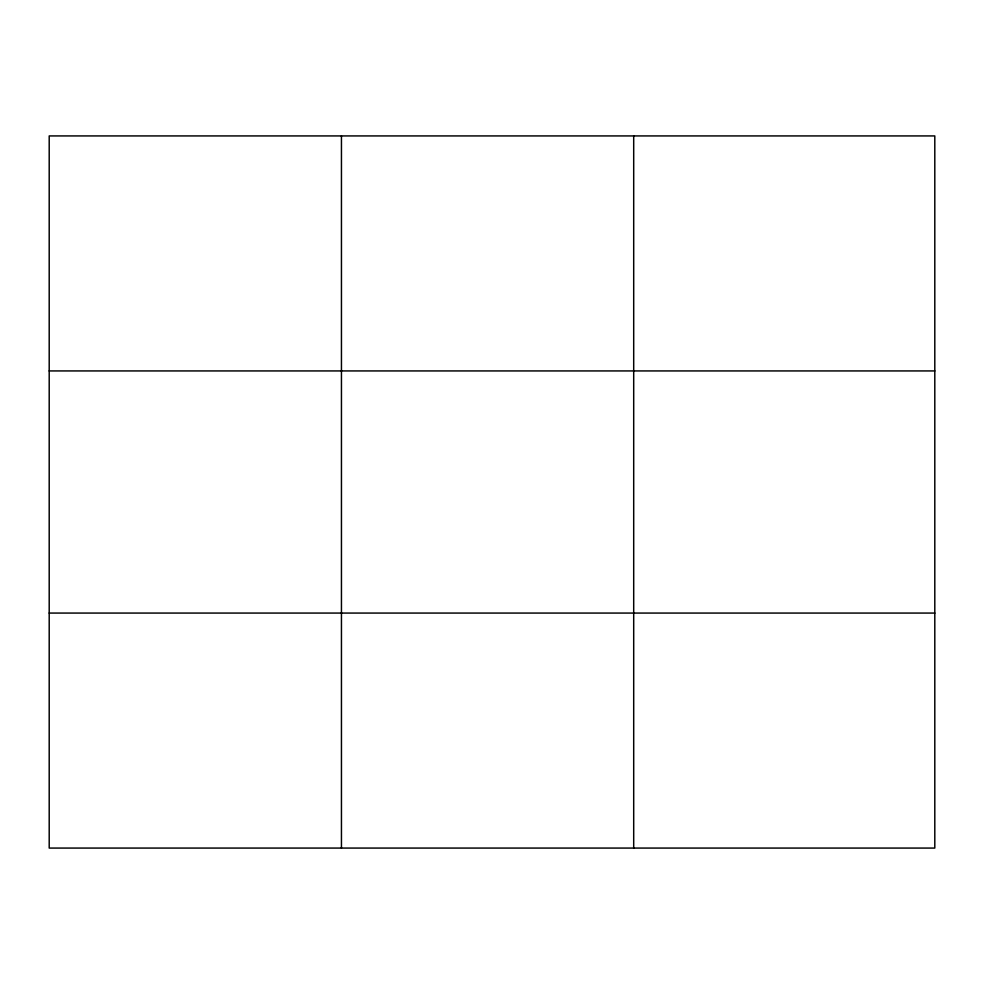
<?xml version="1.0" encoding="UTF-8"?>
<svg xmlns="http://www.w3.org/2000/svg" width="984" height="984" viewBox="0 0 984 984"><rect width="100%" height="100%" fill="white"/><g stroke="black" fill="none" stroke-linecap="round" stroke-linejoin="round"><path stroke-width="1.48" d="M341.448 848.073L341.448 135.927M633.696 848.073L633.696 135.927M934.8 613.069L934.8 848.073L49.2 848.073L49.2 135.927L934.8 135.927L934.8 613.069L49.2 613.069M49.2 370.931L934.8 370.931"/></g></svg>
